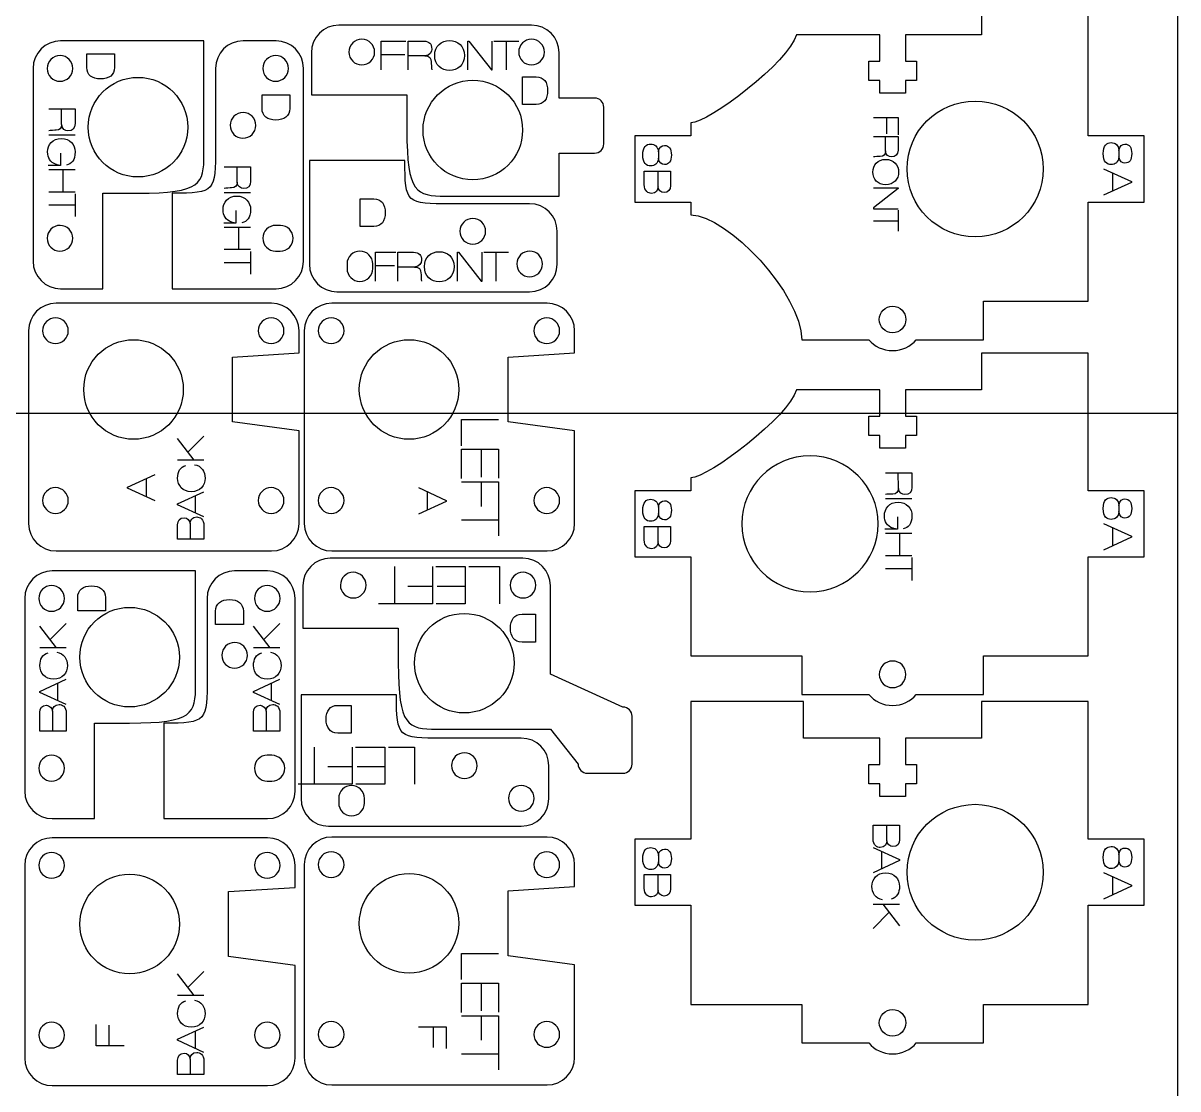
# Model space of a CAD drawing. Extents: x -610 to 0, y -305 to 0.
# Drawn here: x -125.8 to 0, y -226 to -109.9 of the extents above; entities that cross this region are included whole.
import ezdxf

# ---------------------------------------------------------------- set-up
doc = ezdxf.new("R2010")
doc.units = 0
doc.layers.add('CUTS', color=1, linetype='Continuous', true_color=0xff0000)
doc.layers.add('TEXT', color=5, linetype='Continuous', true_color=0x0000ff)
doc.layers.add('laser bed referance', color=3, linetype='Continuous', lineweight=25, true_color=0x00ff00)
doc.layers.add('Referance lines', color=2, linetype='Continuous', lineweight=25, true_color=0xffff00)

msp = doc.modelspace()

# ---------------------------------------------------------------- linework, layer by layer
at = {"layer": 'CUTS', "color": 1, "true_color": 0xff0000}
for points in [[(-21.39, -107.21), (-21.39, -111.21), (-29.69, -111.21), (-29.69, -114.07), (-28.49, -114.07), (-28.49, -116.17), (-29.69, -116.17), (-29.69, -117.56), (-32.49, -117.56), (-32.49, -116.17), (-33.69, -116.17), (-33.69, -114.07), (-32.49, -114.07), (-32.49, -111.21), (-41.56, -111.21), (-41.56, -111.21), (-41.56, -111.2)], [(-28.51, -144.41), (-21.19, -144.41), (-21.19, -140.21), (-9.79, -140.21), (-9.79, -129.41), (-3.69, -129.41), (-3.69, -122.21), (-9.79, -122.21), (-9.79, -107.21)], [(-70.43, -110.14), (-91.43, -110.14)], [(-106.13, -111.86), (-121.75, -111.86)], [(-106.13, -124.26), (-106.13, -111.86), (-106.13, -111.86)], [(-98.28, -111.86), (-101.87, -111.86)], [(-94.43, -113.14), (-94.43, -117.75), (-84.02, -117.75), (-84.02, -121.57)], [(-63.56, -118.08), (-67.43, -118.08), (-67.43, -113.14)], [(-124.75, -114.86), (-124.75, -135.86)], [(-104.87, -114.86), (-104.88, -123.45), (-104.88, -123.45)], [(-95.28, -135.86), (-95.28, -114.86)], [(-62.56, -123.08), (-62.56, -119.08)], [(-53.09, -120.8), (-53.09, -120.8), (-53.09, -122.21), (-59.19, -122.21), (-59.19, -129.41), (-53.09, -129.41), (-53.09, -130.82), (-53.09, -130.82)], [(-79.83, -128.76), (-67.43, -128.76), (-67.43, -124.07), (-67.43, -124.07)], [(-67.43, -124.07), (-67.43, -124.08), (-63.56, -124.08)], [(-84.24, -124.88), (-94.64, -124.88), (-94.64, -136.19)], [(-121.75, -138.86), (-117.14, -138.86), (-117.14, -128.45), (-113.32, -128.45)], [(-109.59, -128.46), (-109.59, -138.86), (-98.28, -138.86)], [(-70.64, -129.6), (-79.23, -129.6), (-79.23, -129.6)], [(-97.8, -131.96), (-98.31, -131.96)], [(-67.64, -136.19), (-67.64, -132.6)], [(-98.32, -134.76), (-97.81, -134.76), (-97.81, -134.76)], [(-90.54, -136.15), (-90.54, -136.66), (-90.54, -136.66)], [(-91.64, -139.19), (-70.64, -139.19)], [(-98.77, -140.43), (-122.24, -140.43)], [(-68.74, -140.43), (-92.2, -140.43)], [(-125.24, -143.43), (-125.24, -164.43)], [(-103.02, -146.3), (-95.77, -145.83), (-95.77, -143.43)], [(-95.2, -143.43), (-95.2, -164.43)], [(-72.99, -146.3), (-65.74, -145.83), (-65.74, -143.43)], [(-40.99, -144.41), (-33.68, -144.41)], [(-28.51, -183.07), (-21.19, -183.07), (-21.19, -178.87), (-9.79, -178.87), (-9.79, -168.07), (-3.69, -168.07), (-3.69, -160.87), (-9.79, -160.87), (-9.79, -145.87), (-21.39, -145.87), (-21.39, -149.87), (-29.69, -149.87), (-29.69, -152.73), (-28.49, -152.73), (-28.49, -154.83), (-29.69, -154.83), (-29.69, -156.22), (-32.49, -156.22), (-32.49, -154.83), (-33.69, -154.83), (-33.69, -152.73), (-32.49, -152.73), (-32.49, -149.87), (-41.56, -149.87), (-41.56, -149.87)], [(-95.77, -164.43), (-95.77, -154.34), (-103.02, -153.37), (-103.02, -146.3), (-103.02, -146.3)], [(-65.74, -164.43), (-65.74, -154.34), (-72.99, -153.37), (-72.99, -146.3), (-72.99, -146.3)], [(-53.09, -159.46), (-53.09, -159.46), (-53.09, -160.87), (-59.19, -160.87), (-59.19, -168.07), (-53.09, -168.07), (-53.09, -178.87), (-40.99, -178.87), (-40.99, -183.07), (-40.99, -183.07), (-40.99, -183.07)], [(-122.24, -167.43), (-98.77, -167.43)], [(-71.37, -168.22), (-92.36, -168.22)], [(-92.2, -167.43), (-68.74, -167.43)], [(-107.04, -169.6), (-122.66, -169.6)], [(-107.04, -181.99), (-107.04, -169.6), (-107.04, -169.6)], [(-99.2, -169.6), (-102.79, -169.6)], [(-95.36, -171.22), (-95.36, -175.83), (-84.95, -175.83), (-84.95, -179.65)], [(-60.47, -184.44), (-68.37, -180.84), (-68.37, -171.22)], [(-125.66, -172.6), (-125.66, -193.59)], [(-105.79, -172.6), (-105.79, -181.18), (-105.79, -181.18)], [(-96.2, -193.59), (-96.2, -172.6)], [(-85.15, -183.1), (-95.55, -183.1), (-95.55, -194.41)], [(-40.99, -183.07), (-33.68, -183.07)], [(-28.51, -221.03), (-21.19, -221.03), (-21.19, -216.83), (-9.79, -216.83), (-9.79, -206.03), (-3.69, -206.03), (-3.69, -198.83), (-9.79, -198.83), (-9.79, -183.83), (-21.39, -183.83), (-21.39, -187.83), (-29.69, -187.83), (-29.69, -190.7), (-28.49, -190.7), (-28.49, -192.8), (-29.69, -192.8), (-29.69, -194.18), (-32.49, -194.18), (-32.49, -192.8), (-33.69, -192.8), (-33.69, -190.7), (-32.49, -190.7), (-32.49, -187.83), (-40.79, -187.83), (-40.79, -183.83), (-53.09, -183.83), (-53.09, -198.83), (-59.19, -198.83), (-59.19, -206.03), (-53.09, -206.03), (-53.09, -216.83), (-40.99, -216.83), (-40.99, -221.03), (-33.68, -221.03)], [(-122.66, -196.59), (-118.06, -196.59), (-118.06, -186.18), (-114.23, -186.18)], [(-110.51, -186.19), (-110.51, -196.59), (-99.2, -196.59)], [(-59.47, -190.64), (-59.47, -185.44)], [(-80.77, -186.84), (-68.36, -186.84), (-65.36, -190.64)], [(-71.55, -187.82), (-80.14, -187.82), (-80.14, -187.82)], [(-98.72, -189.69), (-99.23, -189.69)], [(-68.55, -194.41), (-68.55, -190.82)], [(-99.23, -192.49), (-98.73, -192.49), (-98.73, -192.49)], [(-64.35, -191.64), (-60.47, -191.64), (-60.47, -191.64)], [(-91.45, -194.37), (-91.45, -194.88), (-91.45, -194.88)], [(-88.65, -194.89), (-88.65, -194.38)], [(-92.55, -197.41), (-71.55, -197.41)], [(-99.2, -198.68), (-122.66, -198.68)], [(-68.74, -198.6), (-92.2, -198.6)], [(-125.66, -201.68), (-125.66, -222.67)], [(-96.2, -204.08), (-96.2, -201.68)], [(-95.2, -201.6), (-95.2, -222.6)], [(-72.99, -204.47), (-65.74, -204), (-65.74, -201.6)], [(-103.45, -211.62), (-103.45, -204.54), (-103.45, -204.54)], [(-65.74, -222.6), (-65.74, -212.5), (-72.99, -211.54), (-72.99, -204.47), (-72.99, -204.47)], [(-96.2, -222.67), (-96.2, -212.58)], [(-122.66, -225.67), (-99.2, -225.67)], [(-92.2, -225.6), (-68.74, -225.6)]]:
    msp.add_lwpolyline(points, dxfattribs=at)
for points in [[(-91.43, -110.14), (-93.09, -110.14), (-94.43, -111.49), (-94.43, -113.14)], [(-67.43, -113.14), (-67.43, -111.49), (-68.78, -110.14), (-70.43, -110.14)], [(-121.75, -111.86), (-123.41, -111.86), (-124.75, -113.2), (-124.75, -114.86)], [(-101.87, -111.86), (-103.53, -111.86), (-104.87, -113.2), (-104.87, -114.86)], [(-95.28, -114.86), (-95.28, -113.2), (-96.63, -111.86), (-98.28, -111.86)], [(-88.93, -111.67), (-89.7, -111.67), (-90.33, -112.3), (-90.33, -113.07)], [(-87.53, -113.08), (-87.53, -112.31), (-88.15, -111.68), (-88.93, -111.67)], [(-70.43, -111.67), (-71.2, -111.67), (-71.83, -112.3), (-71.83, -113.07)], [(-69.03, -113.08), (-69.03, -112.31), (-69.66, -111.68), (-70.43, -111.67)], [(-41.56, -111.2), (-42.37, -114.1), (-51.11, -120.8), (-53.09, -120.8)], [(-90.33, -113.07), (-90.33, -113.84), (-89.71, -114.47), (-88.94, -114.47)], [(-88.94, -114.47), (-88.16, -114.48), (-87.53, -113.85), (-87.53, -113.08)], [(-71.83, -113.07), (-71.84, -113.84), (-71.21, -114.47), (-70.44, -114.47)], [(-70.44, -114.47), (-69.67, -114.48), (-69.04, -113.85), (-69.03, -113.08)], [(-121.81, -113.46), (-122.59, -113.46), (-123.22, -114.08), (-123.22, -114.86)], [(-120.42, -114.86), (-120.42, -114.09), (-121.04, -113.46), (-121.81, -113.46)], [(-98.31, -113.46), (-99.09, -113.46), (-99.72, -114.08), (-99.72, -114.85)], [(-96.92, -114.86), (-96.92, -114.09), (-97.54, -113.46), (-98.31, -113.46)], [(-123.22, -114.86), (-123.22, -115.63), (-122.6, -116.26), (-121.82, -116.26)], [(-121.82, -116.26), (-121.05, -116.26), (-120.42, -115.64), (-120.42, -114.86)], [(-99.72, -114.85), (-99.72, -115.63), (-99.1, -116.26), (-98.32, -116.26)], [(-98.32, -116.26), (-97.55, -116.26), (-96.92, -115.64), (-96.92, -114.86)], [(-118.74, -121.26), (-118.74, -118.26), (-116.32, -115.83), (-113.32, -115.83)], [(-113.32, -115.83), (-110.32, -115.83), (-107.89, -118.26), (-107.89, -121.26)], [(-82.26, -121.57), (-82.26, -118.58), (-79.83, -116.15), (-76.83, -116.15)], [(-76.83, -116.15), (-73.84, -116.15), (-71.41, -118.58), (-71.41, -121.57)], [(-62.56, -119.08), (-62.56, -118.53), (-63.01, -118.08), (-63.56, -118.08)], [(-29.52, -125.81), (-29.52, -121.72), (-26.19, -118.41), (-22.09, -118.41)], [(-22.09, -118.41), (-17.99, -118.41), (-14.67, -121.72), (-14.67, -125.81)], [(-101.87, -119.66), (-102.64, -119.66), (-103.27, -120.28), (-103.27, -121.05)], [(-100.48, -121.06), (-100.47, -120.29), (-101.1, -119.66), (-101.87, -119.66)], [(-113.32, -126.68), (-116.32, -126.68), (-118.74, -124.26), (-118.74, -121.26)], [(-107.89, -121.26), (-107.89, -124.26), (-110.32, -126.68), (-113.32, -126.68)], [(-103.27, -121.05), (-103.28, -121.83), (-102.65, -122.46), (-101.88, -122.46)], [(-101.88, -122.46), (-101.11, -122.46), (-100.48, -121.84), (-100.48, -121.06)], [(-84.02, -121.57), (-84.02, -128.48), (-82.97, -128.76), (-79.83, -128.76)], [(-76.83, -127), (-79.83, -127), (-82.26, -124.57), (-82.26, -121.57)], [(-71.41, -121.57), (-71.41, -124.57), (-73.84, -127), (-76.83, -127)], [(-63.56, -124.08), (-63.01, -124.08), (-62.56, -123.64), (-62.56, -123.08)], [(-113.32, -128.45), (-106.41, -128.45), (-106.13, -127.4), (-106.13, -124.26)], [(-104.88, -123.45), (-104.88, -128.25), (-104.88, -128.46), (-109.59, -128.46)], [(-79.23, -129.6), (-84.03, -129.6), (-84.24, -129.6), (-84.24, -124.88)], [(-22.09, -133.21), (-26.19, -133.21), (-29.52, -129.89), (-29.52, -125.81)], [(-14.67, -125.81), (-14.67, -129.89), (-17.99, -133.21), (-22.09, -133.21)], [(-67.64, -132.6), (-67.64, -130.95), (-68.98, -129.6), (-70.64, -129.6)], [(-53.09, -130.82), (-49.08, -130.82), (-40.99, -139.46), (-40.99, -144.41)], [(-121.81, -131.96), (-122.59, -131.95), (-123.22, -132.58), (-123.22, -133.35)], [(-120.42, -133.36), (-120.42, -132.59), (-121.04, -131.96), (-121.81, -131.96)], [(-98.31, -131.96), (-99.09, -131.95), (-99.72, -132.58), (-99.72, -133.35)], [(-96.41, -133.36), (-96.41, -132.59), (-97.03, -131.96), (-97.8, -131.96)], [(-76.84, -131.2), (-77.61, -131.2), (-78.24, -131.82), (-78.24, -132.59)], [(-75.44, -132.6), (-75.44, -131.83), (-76.06, -131.2), (-76.84, -131.2)], [(-123.22, -133.35), (-123.22, -134.12), (-122.6, -134.75), (-121.82, -134.76)], [(-121.82, -134.76), (-121.05, -134.76), (-120.42, -134.13), (-120.42, -133.36)], [(-99.72, -133.35), (-99.72, -134.13), (-99.1, -134.75), (-98.32, -134.76)], [(-97.81, -134.76), (-97.04, -134.76), (-96.41, -134.14), (-96.41, -133.36)], [(-78.24, -132.59), (-78.24, -133.37), (-77.62, -134), (-76.84, -134)], [(-76.84, -134), (-76.07, -134), (-75.44, -133.38), (-75.44, -132.6)], [(-124.75, -135.86), (-124.75, -137.51), (-123.41, -138.86), (-121.75, -138.86)], [(-98.28, -138.86), (-96.63, -138.86), (-95.28, -137.51), (-95.28, -135.86)], [(-89.13, -134.76), (-89.91, -134.75), (-90.54, -135.38), (-90.54, -136.15)], [(-87.74, -136.16), (-87.74, -135.39), (-88.36, -134.76), (-89.13, -134.76)], [(-70.63, -134.76), (-71.41, -134.75), (-72.04, -135.38), (-72.04, -136.15)], [(-69.24, -136.16), (-69.24, -135.39), (-69.86, -134.76), (-70.63, -134.76)], [(-94.64, -136.19), (-94.64, -137.85), (-93.29, -139.19), (-91.64, -139.19)], [(-90.54, -136.66), (-90.54, -137.43), (-89.92, -138.06), (-89.14, -138.07)], [(-89.14, -138.07), (-88.37, -138.07), (-87.74, -137.44), (-87.74, -136.67)], [(-72.04, -136.15), (-72.04, -136.92), (-71.42, -137.55), (-70.64, -137.56)], [(-70.64, -137.56), (-69.87, -137.56), (-69.24, -136.93), (-69.24, -136.16)], [(-70.64, -139.19), (-68.98, -139.19), (-67.64, -137.85), (-67.64, -136.19)], [(-122.24, -140.43), (-123.9, -140.43), (-125.24, -141.78), (-125.24, -143.43)], [(-95.77, -143.43), (-95.77, -141.78), (-97.12, -140.43), (-98.77, -140.43)], [(-92.2, -140.43), (-93.86, -140.43), (-95.2, -141.78), (-95.2, -143.43)], [(-65.74, -143.43), (-65.74, -141.78), (-67.08, -140.43), (-68.74, -140.43)], [(-32.54, -142.21), (-32.54, -141.4), (-31.89, -140.76), (-31.09, -140.76)], [(-31.09, -140.76), (-30.29, -140.76), (-29.64, -141.4), (-29.64, -142.21)], [(-122.3, -142.03), (-123.08, -142.03), (-123.71, -142.65), (-123.71, -143.43)], [(-120.91, -143.44), (-120.91, -142.66), (-121.53, -142.03), (-122.3, -142.03)], [(-98.8, -142.03), (-99.58, -142.03), (-100.21, -142.65), (-100.21, -143.43)], [(-97.41, -143.44), (-97.41, -142.66), (-98.03, -142.04), (-98.8, -142.03)], [(-92.27, -142.03), (-93.04, -142.03), (-93.67, -142.65), (-93.67, -143.43)], [(-90.87, -143.44), (-90.87, -142.66), (-91.49, -142.03), (-92.27, -142.03)], [(-68.77, -142.03), (-69.54, -142.03), (-70.17, -142.65), (-70.17, -143.43)], [(-67.37, -143.44), (-67.37, -142.66), (-68, -142.04), (-68.77, -142.03)], [(-123.71, -143.43), (-123.71, -144.2), (-123.09, -144.83), (-122.31, -144.83)], [(-122.31, -144.83), (-121.54, -144.84), (-120.91, -144.21), (-120.91, -143.44)], [(-100.21, -143.43), (-100.21, -144.2), (-99.59, -144.83), (-98.81, -144.83)], [(-98.81, -144.83), (-98.04, -144.84), (-97.41, -144.21), (-97.41, -143.44)], [(-93.67, -143.43), (-93.68, -144.2), (-93.05, -144.83), (-92.28, -144.83)], [(-92.28, -144.83), (-91.5, -144.84), (-90.88, -144.21), (-90.87, -143.44)], [(-70.17, -143.43), (-70.18, -144.2), (-69.55, -144.83), (-68.78, -144.83)], [(-68.78, -144.83), (-68.01, -144.84), (-67.38, -144.21), (-67.37, -143.44)], [(-31.09, -143.66), (-31.89, -143.66), (-32.54, -143.01), (-32.54, -142.21)], [(-29.64, -142.21), (-29.64, -143.01), (-30.29, -143.66), (-31.09, -143.66)], [(-119.23, -149.83), (-119.23, -146.83), (-116.81, -144.41), (-113.81, -144.41)], [(-113.81, -144.41), (-110.81, -144.41), (-108.38, -146.83), (-108.38, -149.83)], [(-89.2, -149.83), (-89.2, -146.83), (-86.77, -144.41), (-83.77, -144.41)], [(-83.77, -144.41), (-80.78, -144.41), (-78.35, -146.83), (-78.35, -149.83)], [(-33.68, -144.41), (-33.06, -145.14), (-32.13, -145.6), (-31.09, -145.6)], [(-31.09, -145.6), (-30.06, -145.6), (-29.13, -145.14), (-28.51, -144.41)], [(-113.81, -155.26), (-116.81, -155.26), (-119.23, -152.83), (-119.23, -149.83)], [(-108.38, -149.83), (-108.38, -152.83), (-110.81, -155.26), (-113.81, -155.26)], [(-83.77, -155.26), (-86.77, -155.26), (-89.2, -152.83), (-89.2, -149.83)], [(-78.35, -149.83), (-78.35, -152.83), (-80.78, -155.26), (-83.77, -155.26)], [(-41.56, -149.87), (-42.37, -152.76), (-51.11, -159.46), (-53.09, -159.46)], [(-40.09, -157.07), (-44.19, -157.07), (-47.52, -160.38), (-47.52, -164.47)], [(-32.67, -164.47), (-32.67, -160.38), (-35.99, -157.07), (-40.09, -157.07)], [(-122.3, -160.53), (-123.08, -160.53), (-123.71, -161.15), (-123.71, -161.92)], [(-120.91, -161.93), (-120.91, -161.16), (-121.53, -160.53), (-122.3, -160.53)], [(-98.8, -160.53), (-99.58, -160.52), (-100.21, -161.15), (-100.21, -161.92)], [(-97.41, -161.93), (-97.41, -161.16), (-98.03, -160.53), (-98.8, -160.53)], [(-92.27, -160.53), (-93.04, -160.53), (-93.67, -161.15), (-93.67, -161.92)], [(-90.87, -161.93), (-90.87, -161.16), (-91.49, -160.53), (-92.27, -160.53)], [(-68.77, -160.53), (-69.54, -160.52), (-70.17, -161.15), (-70.17, -161.92)], [(-67.37, -161.93), (-67.37, -161.16), (-68, -160.53), (-68.77, -160.53)], [(-123.71, -161.92), (-123.71, -162.7), (-123.09, -163.33), (-122.31, -163.33)], [(-122.31, -163.33), (-121.54, -163.33), (-120.91, -162.71), (-120.91, -161.93)], [(-100.21, -161.92), (-100.21, -162.7), (-99.59, -163.33), (-98.81, -163.33)], [(-98.81, -163.33), (-98.04, -163.33), (-97.41, -162.71), (-97.41, -161.93)], [(-93.67, -161.92), (-93.68, -162.7), (-93.05, -163.33), (-92.28, -163.33)], [(-92.28, -163.33), (-91.5, -163.33), (-90.88, -162.71), (-90.87, -161.93)], [(-70.17, -161.92), (-70.18, -162.7), (-69.55, -163.33), (-68.78, -163.33)], [(-68.78, -163.33), (-68.01, -163.33), (-67.38, -162.71), (-67.37, -161.93)], [(-125.24, -164.43), (-125.24, -166.09), (-123.9, -167.43), (-122.24, -167.43)], [(-98.77, -167.43), (-97.12, -167.43), (-95.77, -166.09), (-95.77, -164.43)], [(-95.2, -164.43), (-95.2, -166.09), (-93.86, -167.43), (-92.2, -167.43)], [(-68.74, -167.43), (-67.08, -167.43), (-65.74, -166.09), (-65.74, -164.43)], [(-47.52, -164.47), (-47.52, -168.55), (-44.19, -171.87), (-40.09, -171.87)], [(-40.09, -171.87), (-35.99, -171.87), (-32.67, -168.55), (-32.67, -164.47)], [(-92.36, -168.22), (-94.02, -168.22), (-95.36, -169.57), (-95.36, -171.22)], [(-68.37, -171.22), (-68.37, -169.57), (-69.71, -168.22), (-71.37, -168.22)], [(-122.66, -169.6), (-124.32, -169.6), (-125.66, -170.94), (-125.66, -172.6)], [(-102.79, -169.6), (-104.44, -169.6), (-105.79, -170.94), (-105.79, -172.6)], [(-96.2, -172.6), (-96.2, -170.94), (-97.54, -169.6), (-99.2, -169.6)], [(-89.86, -169.75), (-90.63, -169.75), (-91.26, -170.38), (-91.26, -171.15)], [(-88.46, -171.16), (-88.46, -170.39), (-89.09, -169.76), (-89.86, -169.75)], [(-71.36, -169.75), (-72.13, -169.75), (-72.76, -170.38), (-72.77, -171.15)], [(-69.97, -171.16), (-69.96, -170.39), (-70.59, -169.76), (-71.36, -169.75)], [(-122.73, -171.2), (-123.5, -171.19), (-124.13, -171.82), (-124.13, -172.59)], [(-121.33, -172.6), (-121.33, -171.83), (-121.95, -171.2), (-122.73, -171.2)], [(-99.23, -171.2), (-100, -171.19), (-100.63, -171.82), (-100.63, -172.59)], [(-97.83, -172.6), (-97.83, -171.83), (-98.45, -171.2), (-99.23, -171.2)], [(-91.26, -171.15), (-91.27, -171.92), (-90.64, -172.55), (-89.87, -172.55)], [(-89.87, -172.55), (-89.09, -172.56), (-88.47, -171.93), (-88.46, -171.16)], [(-72.77, -171.15), (-72.77, -171.92), (-72.14, -172.55), (-71.37, -172.55)], [(-71.37, -172.55), (-70.6, -172.56), (-69.97, -171.93), (-69.97, -171.16)], [(-124.13, -172.59), (-124.14, -173.36), (-123.51, -173.99), (-122.74, -174)], [(-122.74, -174), (-121.96, -174), (-121.33, -173.37), (-121.33, -172.6)], [(-119.66, -178.99), (-119.66, -176), (-117.23, -173.57), (-114.23, -173.57)], [(-114.23, -173.57), (-111.24, -173.57), (-108.81, -176), (-108.81, -178.99)], [(-100.63, -172.59), (-100.63, -173.36), (-100.01, -173.99), (-99.24, -174)], [(-99.24, -174), (-98.46, -174), (-97.84, -173.37), (-97.83, -172.6)], [(-83.19, -179.65), (-83.19, -176.66), (-80.76, -174.23), (-77.77, -174.23)], [(-77.77, -174.23), (-74.77, -174.23), (-72.34, -176.66), (-72.34, -179.65)], [(-102.78, -177.39), (-103.56, -177.39), (-104.18, -178.02), (-104.19, -178.79)], [(-101.39, -178.8), (-101.38, -178.03), (-102.01, -177.4), (-102.78, -177.39)], [(-114.23, -184.42), (-117.23, -184.42), (-119.66, -181.99), (-119.66, -178.99)], [(-108.81, -178.99), (-108.81, -181.99), (-111.24, -184.42), (-114.23, -184.42)], [(-104.19, -178.79), (-104.19, -179.56), (-103.57, -180.19), (-102.79, -180.19)], [(-102.79, -180.19), (-102.02, -180.2), (-101.39, -179.57), (-101.39, -178.8)], [(-84.95, -179.65), (-84.95, -186.56), (-83.9, -186.84), (-80.77, -186.84)], [(-77.77, -185.08), (-80.76, -185.08), (-83.19, -182.65), (-83.19, -179.65)], [(-72.34, -179.65), (-72.34, -182.65), (-74.77, -185.08), (-77.77, -185.08)], [(-31.09, -179.42), (-31.89, -179.42), (-32.54, -180.07), (-32.54, -180.87)], [(-29.64, -180.87), (-29.64, -180.07), (-30.29, -179.42), (-31.09, -179.42)], [(-105.79, -181.18), (-105.79, -185.98), (-105.79, -186.19), (-110.51, -186.19)], [(-32.54, -180.87), (-32.54, -181.67), (-31.89, -182.32), (-31.09, -182.32)], [(-31.09, -182.32), (-30.29, -182.32), (-29.64, -181.67), (-29.64, -180.87)], [(-114.23, -186.18), (-107.32, -186.18), (-107.04, -185.13), (-107.04, -181.99)], [(-80.14, -187.82), (-84.94, -187.82), (-85.15, -187.82), (-85.15, -183.1)], [(-33.68, -183.07), (-33.06, -183.8), (-32.13, -184.26), (-31.09, -184.26)], [(-31.09, -184.26), (-30.06, -184.26), (-29.13, -183.8), (-28.51, -183.07)], [(-59.47, -185.44), (-59.47, -184.89), (-59.91, -184.44), (-60.47, -184.44)], [(-68.55, -190.82), (-68.55, -189.16), (-69.89, -187.82), (-71.55, -187.82)], [(-122.73, -189.69), (-123.5, -189.69), (-124.13, -190.31), (-124.13, -191.09)], [(-121.33, -191.1), (-121.33, -190.32), (-121.95, -189.69), (-122.73, -189.69)], [(-99.23, -189.69), (-100, -189.69), (-100.63, -190.31), (-100.63, -191.09)], [(-97.32, -191.1), (-97.32, -190.32), (-97.94, -189.7), (-98.72, -189.69)], [(-77.75, -189.42), (-78.52, -189.41), (-79.15, -190.04), (-79.15, -190.81)], [(-76.35, -190.82), (-76.35, -190.05), (-76.97, -189.42), (-77.75, -189.42)], [(-124.13, -191.09), (-124.14, -191.86), (-123.51, -192.49), (-122.74, -192.49)], [(-122.74, -192.49), (-121.96, -192.5), (-121.33, -191.87), (-121.33, -191.1)], [(-100.63, -191.09), (-100.63, -191.86), (-100.01, -192.49), (-99.23, -192.49)], [(-98.73, -192.49), (-97.95, -192.5), (-97.32, -191.87), (-97.32, -191.1)], [(-79.15, -190.81), (-79.15, -191.59), (-78.53, -192.21), (-77.76, -192.22)], [(-77.76, -192.22), (-76.98, -192.22), (-76.35, -191.6), (-76.35, -190.82)], [(-65.36, -190.64), (-65.36, -191.2), (-64.9, -191.64), (-64.35, -191.64)], [(-60.47, -191.64), (-59.91, -191.64), (-59.47, -191.2), (-59.47, -190.64)], [(-125.66, -193.59), (-125.66, -195.25), (-124.32, -196.59), (-122.66, -196.59)], [(-99.2, -196.59), (-97.54, -196.59), (-96.2, -195.25), (-96.2, -193.59)], [(-90.04, -192.97), (-90.82, -192.97), (-91.45, -193.6), (-91.45, -194.37)], [(-88.65, -194.38), (-88.65, -193.61), (-89.27, -192.98), (-90.04, -192.97)], [(-71.55, -192.97), (-72.32, -192.97), (-72.95, -193.6), (-72.95, -194.37)], [(-70.15, -194.38), (-70.15, -193.6), (-70.77, -192.98), (-71.55, -192.97)], [(-95.55, -194.41), (-95.55, -196.06), (-94.21, -197.41), (-92.55, -197.41)], [(-91.45, -194.88), (-91.45, -195.65), (-90.83, -196.28), (-90.05, -196.28)], [(-90.05, -196.28), (-89.28, -196.29), (-88.65, -195.66), (-88.65, -194.89)], [(-72.95, -194.37), (-72.95, -195.14), (-72.33, -195.77), (-71.56, -195.77)], [(-71.56, -195.77), (-70.78, -195.77), (-70.15, -195.15), (-70.15, -194.38)], [(-71.55, -197.41), (-69.89, -197.41), (-68.55, -196.06), (-68.55, -194.41)], [(-29.52, -202.43), (-29.52, -198.34), (-26.19, -195.03), (-22.09, -195.03)], [(-22.09, -195.03), (-17.99, -195.03), (-14.67, -198.34), (-14.67, -202.43)], [(-122.66, -198.68), (-124.32, -198.68), (-125.66, -200.02), (-125.66, -201.68)], [(-96.2, -201.68), (-96.2, -200.02), (-97.54, -198.68), (-99.2, -198.68)], [(-92.2, -198.6), (-93.86, -198.6), (-95.2, -199.95), (-95.2, -201.6)], [(-65.74, -201.6), (-65.74, -199.95), (-67.08, -198.6), (-68.74, -198.6)], [(-122.73, -200.28), (-123.5, -200.27), (-124.13, -200.9), (-124.13, -201.67)], [(-121.33, -201.68), (-121.33, -200.91), (-121.95, -200.28), (-122.73, -200.28)], [(-99.23, -200.28), (-100, -200.27), (-100.63, -200.9), (-100.63, -201.67)], [(-97.83, -201.68), (-97.83, -200.91), (-98.45, -200.28), (-99.23, -200.28)], [(-92.27, -200.2), (-93.04, -200.2), (-93.67, -200.82), (-93.67, -201.6)], [(-90.87, -201.61), (-90.87, -200.83), (-91.49, -200.21), (-92.27, -200.2)], [(-68.77, -200.2), (-69.54, -200.2), (-70.17, -200.82), (-70.17, -201.6)], [(-67.37, -201.61), (-67.37, -200.83), (-68, -200.21), (-68.77, -200.2)], [(-124.13, -201.67), (-124.14, -202.45), (-123.51, -203.07), (-122.74, -203.08)], [(-122.74, -203.08), (-121.96, -203.08), (-121.33, -202.45), (-121.33, -201.68)], [(-100.63, -201.67), (-100.63, -202.45), (-100.01, -203.07), (-99.24, -203.08)], [(-99.24, -203.08), (-98.46, -203.08), (-97.84, -202.45), (-97.83, -201.68)], [(-93.67, -201.6), (-93.68, -202.37), (-93.05, -203), (-92.28, -203)], [(-92.28, -203), (-91.5, -203.01), (-90.88, -202.38), (-90.87, -201.61)], [(-89.2, -208), (-89.2, -205), (-86.77, -202.58), (-83.77, -202.58)], [(-83.77, -202.58), (-80.78, -202.58), (-78.35, -205), (-78.35, -208)], [(-70.17, -201.6), (-70.18, -202.37), (-69.55, -203), (-68.78, -203)], [(-68.78, -203), (-68.01, -203.01), (-67.38, -202.38), (-67.37, -201.61)], [(-22.09, -209.83), (-26.19, -209.83), (-29.52, -206.52), (-29.52, -202.43)], [(-14.67, -202.43), (-14.67, -206.52), (-17.99, -209.83), (-22.09, -209.83)], [(-119.66, -208.08), (-119.66, -205.08), (-117.23, -202.65), (-114.23, -202.65)], [(-114.23, -202.65), (-111.24, -202.65), (-108.81, -205.08), (-108.81, -208.08)], [(-103.45, -204.54), (-103.45, -204.54), (-96.2, -204.08), (-96.2, -204.08)], [(-114.23, -213.5), (-117.23, -213.5), (-119.66, -211.07), (-119.66, -208.08)], [(-108.81, -208.08), (-108.81, -211.07), (-111.24, -213.5), (-114.23, -213.5)], [(-83.77, -213.43), (-86.77, -213.43), (-89.2, -211), (-89.2, -208)], [(-78.35, -208), (-78.35, -211), (-80.78, -213.43), (-83.77, -213.43)], [(-96.2, -212.58), (-96.2, -212.58), (-103.45, -211.62), (-103.45, -211.62)], [(-32.54, -218.83), (-32.54, -218.03), (-31.89, -217.38), (-31.09, -217.38)], [(-31.09, -217.38), (-30.29, -217.38), (-29.64, -218.03), (-29.64, -218.83)], [(-122.73, -218.77), (-123.5, -218.77), (-124.13, -219.4), (-124.13, -220.17)], [(-121.33, -220.18), (-121.33, -219.41), (-121.95, -218.78), (-122.73, -218.77)], [(-99.23, -218.77), (-100, -218.77), (-100.63, -219.4), (-100.63, -220.17)], [(-97.83, -220.18), (-97.83, -219.4), (-98.45, -218.78), (-99.23, -218.77)], [(-92.27, -218.7), (-93.04, -218.7), (-93.67, -219.32), (-93.67, -220.09)], [(-90.87, -220.1), (-90.87, -219.33), (-91.49, -218.7), (-92.27, -218.7)], [(-68.77, -218.7), (-69.54, -218.7), (-70.17, -219.32), (-70.17, -220.09)], [(-67.37, -220.1), (-67.37, -219.33), (-68, -218.7), (-68.77, -218.7)], [(-31.09, -220.28), (-31.89, -220.28), (-32.54, -219.63), (-32.54, -218.83)], [(-29.64, -218.83), (-29.64, -219.63), (-30.29, -220.28), (-31.09, -220.28)], [(-124.13, -220.17), (-124.14, -220.94), (-123.51, -221.57), (-122.74, -221.57)], [(-122.74, -221.57), (-121.96, -221.58), (-121.33, -220.95), (-121.33, -220.18)], [(-100.63, -220.17), (-100.63, -220.94), (-100.01, -221.57), (-99.24, -221.57)], [(-99.24, -221.57), (-98.46, -221.58), (-97.83, -220.95), (-97.83, -220.18)], [(-93.67, -220.09), (-93.68, -220.87), (-93.05, -221.5), (-92.28, -221.5)], [(-92.28, -221.5), (-91.5, -221.5), (-90.88, -220.88), (-90.87, -220.1)], [(-70.17, -220.09), (-70.18, -220.87), (-69.55, -221.5), (-68.78, -221.5)], [(-68.78, -221.5), (-68.01, -221.5), (-67.38, -220.88), (-67.37, -220.1)], [(-33.68, -221.03), (-33.06, -221.76), (-32.13, -222.23), (-31.09, -222.23)], [(-31.09, -222.23), (-30.06, -222.23), (-29.13, -221.76), (-28.51, -221.03)], [(-125.66, -222.67), (-125.66, -224.33), (-124.32, -225.67), (-122.66, -225.67)], [(-99.2, -225.67), (-97.54, -225.67), (-96.2, -224.33), (-96.2, -222.67)], [(-95.2, -222.6), (-95.2, -224.26), (-93.86, -225.6), (-92.2, -225.6)], [(-68.74, -225.6), (-67.08, -225.6), (-65.74, -224.26), (-65.74, -222.6)]]:
    msp.add_open_spline(points, degree=3, dxfattribs=at)
at = {"layer": 'laser bed referance'}
msp.add_line((0, -304.8), (0, 0), dxfattribs=at)
at = {"layer": 'Referance lines'}
msp.add_line((-609.6, -152.4), (0, -152.4), dxfattribs=at)
at = {"layer": 'TEXT', "color": 5, "true_color": 0x0000ff}
for points in [[(-86.82, -115.01), (-86.82, -111.89), (-84.12, -111.89)], [(-83.89, -115.01), (-83.89, -111.89), (-82.17, -111.89)], [(-77.39, -115.01), (-77.39, -111.89), (-77.27, -111.89), (-74.81, -115.01), (-74.71, -115.01), (-74.71, -111.89)], [(-74.53, -111.89), (-71.83, -111.89)], [(-73.17, -115.01), (-73.17, -111.89)], [(-118.9, -114.74), (-118.9, -113.27), (-115.88, -113.27), (-115.88, -113.27)], [(-115.88, -113.27), (-115.88, -114.74)], [(-86.82, -113.34), (-84.25, -113.34)], [(-82.06, -113.49), (-83.89, -113.5)], [(-82.05, -113.49), (-82.06, -113.49)], [(-71.41, -115.77), (-69.94, -115.77)], [(-69.94, -118.79), (-71.41, -118.79), (-71.41, -115.77), (-71.41, -115.77)], [(-99.8, -119.22), (-99.8, -117.74), (-96.78, -117.74), (-96.78, -117.74)], [(-96.78, -117.74), (-96.78, -119.22)], [(-123.04, -119.27), (-120.17, -119.27), (-120.17, -120.85)], [(-121.63, -120.96), (-121.64, -120.96), (-121.65, -119.27)], [(-33.18, -120.2), (-30.5, -120.2), (-30.5, -122.08)], [(-31.75, -120.2), (-31.75, -121.97)], [(-120.17, -122.13), (-123.04, -122.13)], [(-33.18, -122.28), (-30.5, -122.28), (-30.5, -123.75)], [(-31.87, -123.85), (-31.88, -123.85), (-31.88, -122.28)], [(-121.75, -124.07), (-121.75, -125.42), (-123.1, -125.42)], [(-56.61, -123.95), (-56.61, -124.63)], [(-56.61, -123.95), (-56.6, -123.95)], [(-6.43, -123.8), (-6.43, -124.48)], [(-6.43, -123.8), (-6.42, -123.8)], [(-6.42, -124.48), (-6.43, -124.48)], [(-103.92, -125.56), (-101.05, -125.56), (-101.05, -127.14)], [(-102.52, -127.24), (-102.52, -127.24), (-102.53, -125.56)], [(-56.6, -124.63), (-56.61, -124.63)], [(-8.09, -125.78), (-5.07, -127.17), (-5.07, -127.28), (-8.09, -128.67)], [(-123.04, -125.86), (-120.17, -125.86)], [(-121.5, -125.86), (-121.5, -128.32)], [(-58.15, -127.5), (-58.15, -126.04), (-55.28, -126.04), (-55.28, -126.04)], [(-56.64, -127.74), (-56.64, -126.04)], [(-55.28, -126.04), (-55.28, -127.61)], [(-7.1, -128.21), (-7.1, -126.23)], [(-120.17, -128.32), (-123.04, -128.32)], [(-56.64, -127.74), (-56.65, -127.74)], [(-33.18, -127.85), (-30.5, -127.85), (-30.5, -127.94), (-33.18, -130.05), (-33.18, -130.14), (-30.5, -130.14)], [(-120.17, -128.52), (-120.17, -130.99)], [(-101.05, -128.41), (-103.92, -128.41)], [(-89.1, -129.06), (-87.63, -129.06)], [(-87.63, -132.08), (-89.1, -132.08), (-89.1, -129.06), (-89.1, -129.06)], [(-123.04, -129.71), (-120.19, -129.71)], [(-102.64, -130.35), (-102.64, -131.7), (-103.98, -131.7)], [(-30.5, -130.29), (-30.5, -132.6)], [(-33.18, -131.46), (-30.5, -131.46)], [(-103.92, -132.14), (-101.05, -132.14)], [(-102.38, -132.14), (-102.38, -134.6)], [(-101.05, -134.6), (-103.92, -134.6)], [(-101.05, -134.8), (-101.05, -137.28)], [(-87.43, -138.02), (-87.43, -134.89), (-85.24, -134.89)], [(-85.01, -138.02), (-85.01, -134.89), (-83.28, -134.89)], [(-78.5, -138.02), (-78.5, -134.89), (-78.39, -134.89), (-75.92, -138.02), (-75.82, -138.02), (-75.82, -134.89)], [(-75.64, -134.89), (-72.94, -134.89)], [(-74.29, -138.02), (-74.29, -134.89)], [(-103.92, -136), (-101.07, -136)], [(-87.74, -136.67), (-87.74, -136.16)], [(-87.43, -136.34), (-85.36, -136.34)], [(-83.17, -136.49), (-83.17, -136.5), (-85.01, -136.5)], [(-78.08, -155.96), (-78.08, -153.11), (-74.02, -153.11)], [(-107.2, -157.54), (-109, -155.18)], [(-107.87, -156.67), (-106.13, -154.91)], [(-78.08, -159.54), (-78.08, -156.35), (-74.02, -156.35), (-74.02, -159.5)], [(-75.91, -156.35), (-75.91, -159.37)], [(-106.13, -157.54), (-109, -157.54)], [(-111.45, -161.97), (-114.47, -160.58), (-114.47, -160.47), (-111.45, -159.09)], [(-112.44, -159.55), (-112.44, -161.52)], [(-31.86, -158.91), (-28.98, -158.91), (-28.98, -160.49)], [(-30.45, -160.59), (-30.46, -160.59), (-30.47, -158.91)], [(-106.13, -163.72), (-109, -162.4), (-109, -162.3), (-106.13, -160.98)], [(-82.77, -160.53), (-79.75, -161.92), (-79.75, -162.03), (-82.77, -163.42)], [(-81.77, -162.96), (-81.77, -160.98)], [(-78.08, -159.89), (-74.02, -159.89), (-74.02, -162.74)], [(-75.91, -159.89), (-75.91, -162.57)], [(-107.08, -161.42), (-107.08, -163.29)], [(-74.02, -162.29), (-74.02, -165.79)], [(-28.98, -161.76), (-31.86, -161.76)], [(-56.61, -162.65), (-56.61, -163.34)], [(-56.61, -162.65), (-56.6, -162.65)], [(-56.6, -163.34), (-56.61, -163.34)], [(-6.43, -162.46), (-6.43, -163.14)], [(-6.43, -162.46), (-6.42, -162.46)], [(-6.42, -163.14), (-6.43, -163.14)], [(-109, -166.14), (-109, -164.58)], [(-106.13, -164.69), (-106.13, -166.14), (-109, -166.14), (-109, -166.14)], [(-107.64, -164.45), (-107.64, -166.14)], [(-107.64, -164.45), (-107.63, -164.45)], [(-78.08, -164.05), (-74.02, -164.05)], [(-58.15, -166.21), (-58.15, -164.75), (-55.28, -164.75), (-55.28, -164.75)], [(-56.64, -166.45), (-56.64, -164.75)], [(-55.28, -164.75), (-55.28, -166.31)], [(-30.57, -163.7), (-30.57, -165.05), (-31.92, -165.05)], [(-8.09, -164.44), (-5.07, -165.83), (-5.07, -165.94), (-8.09, -167.33)], [(-31.86, -165.49), (-28.98, -165.49)], [(-30.32, -165.49), (-30.32, -167.95)], [(-7.1, -166.87), (-7.1, -164.89)], [(-56.64, -166.45), (-56.65, -166.45)], [(-28.98, -167.95), (-31.86, -167.95)], [(-28.98, -168.15), (-28.98, -170.63)], [(-85.38, -169.13), (-85.38, -173.18)], [(-81.22, -169.13), (-81.22, -173.18), (-84.07, -173.18)], [(-80.87, -169.13), (-77.67, -169.13), (-77.67, -173.18), (-80.83, -173.18)], [(-77.28, -169.13), (-73.94, -169.13), (-73.94, -173.18)], [(-31.86, -169.35), (-29.01, -169.35)], [(-81.22, -171.3), (-83.9, -171.3)], [(-77.67, -171.3), (-80.7, -171.3)], [(-119.89, -173.96), (-119.89, -172.49)], [(-116.87, -172.49), (-116.87, -173.96), (-119.89, -173.96), (-119.89, -173.96)], [(-83.62, -173.18), (-87.12, -173.18)], [(-104.86, -175.45), (-104.86, -173.98)], [(-101.84, -173.98), (-101.84, -175.45), (-104.86, -175.45), (-104.86, -175.45)], [(-71.47, -174.33), (-70, -174.33), (-70, -177.35), (-70, -177.35)], [(-122.21, -177.97), (-124.01, -175.61)], [(-122.88, -177.09), (-121.14, -175.34)], [(-98.93, -177.97), (-100.73, -175.61)], [(-99.6, -177.09), (-97.86, -175.34)], [(-70, -177.35), (-71.47, -177.35)], [(-121.14, -177.97), (-124.01, -177.97)], [(-97.86, -177.97), (-100.73, -177.97)], [(-121.14, -184.15), (-124.01, -182.83), (-124.01, -182.73), (-121.14, -181.41)], [(-122.09, -181.84), (-122.09, -183.72)], [(-97.86, -184.15), (-100.73, -182.83), (-100.73, -182.73), (-97.86, -181.41)], [(-98.81, -181.84), (-98.81, -183.72)], [(-122.65, -184.87), (-122.65, -187.07)], [(-122.65, -184.87), (-122.64, -184.87)], [(-99.36, -184.87), (-99.37, -187.07)], [(-99.37, -184.87), (-99.36, -184.87)], [(-91.56, -184.25), (-90.08, -184.25), (-90.08, -187.27), (-90.08, -187.27)], [(-124.01, -187.07), (-124.01, -185.01)], [(-121.14, -185.12), (-121.14, -187.07), (-124.01, -187.07), (-124.01, -187.07)], [(-100.73, -187.07), (-100.73, -185.01)], [(-97.86, -185.12), (-97.86, -187.07), (-100.73, -187.07), (-100.73, -187.07)], [(-90.08, -187.27), (-91.56, -187.27)], [(-94.13, -188.79), (-94.13, -192.85)], [(-89.97, -188.79), (-89.97, -192.85), (-92.82, -192.85)], [(-89.61, -188.79), (-86.42, -188.79), (-86.42, -192.85), (-89.58, -192.85)], [(-86.03, -188.79), (-83.19, -188.79), (-83.19, -192.85)], [(-89.97, -190.96), (-92.65, -190.96)], [(-86.42, -190.96), (-89.45, -190.96)], [(-92.37, -192.85), (-95.87, -192.85)], [(-33.21, -198.77), (-33.21, -197.31), (-30.34, -197.31), (-30.34, -197.31)], [(-31.71, -199.01), (-31.71, -197.31)], [(-30.34, -197.31), (-30.34, -198.87)], [(-33.21, -199.73), (-30.34, -201.05), (-30.34, -201.16), (-33.21, -202.48)], [(-31.71, -199.01), (-31.71, -199.01)], [(-56.61, -200.59), (-56.61, -201.28)], [(-56.61, -200.59), (-56.6, -200.59)], [(-56.6, -201.28), (-56.61, -201.28)], [(-32.26, -202.04), (-32.26, -200.16)], [(-6.43, -200.48), (-6.43, -201.17)], [(-6.43, -200.48), (-6.42, -200.48)], [(-6.42, -201.17), (-6.43, -201.17)], [(-8.09, -202.47), (-5.07, -203.85), (-5.07, -203.96), (-8.09, -205.35)], [(-58.15, -204.15), (-58.15, -202.69), (-55.28, -202.69), (-55.28, -202.69)], [(-56.64, -204.39), (-56.64, -202.69)], [(-55.28, -202.69), (-55.28, -204.25)], [(-7.1, -204.89), (-7.1, -202.92)], [(-56.64, -204.39), (-56.65, -204.39)], [(-33.21, -205.92), (-30.34, -205.92)], [(-32.14, -205.92), (-30.34, -208.28)], [(-31.48, -206.79), (-33.21, -208.54)], [(-78.08, -214.13), (-78.08, -211.28), (-74.02, -211.28)], [(-107.2, -215.87), (-109, -213.51)], [(-107.87, -215), (-106.13, -213.25)], [(-78.08, -217.71), (-78.08, -214.52), (-74.02, -214.52), (-74.02, -217.67)], [(-75.91, -214.52), (-75.91, -217.54)], [(-106.13, -215.87), (-109, -215.87)], [(-78.08, -218.06), (-74.02, -218.06), (-74.02, -220.91)], [(-75.91, -218.06), (-75.91, -220.74)], [(-114.84, -221.35), (-117.86, -221.35), (-117.86, -219)], [(-116.46, -221.35), (-116.46, -219.1)], [(-106.13, -222.06), (-109, -220.74), (-109, -220.63), (-106.13, -219.31)], [(-107.08, -219.75), (-107.08, -221.63)], [(-82.77, -219.28), (-79.75, -219.28), (-79.75, -221.63)], [(-81.15, -219.28), (-81.15, -221.53)], [(-74.02, -220.47), (-74.02, -223.96)], [(-78.08, -222.22), (-74.02, -222.22)], [(-109, -224.48), (-109, -222.92)], [(-106.13, -223.02), (-106.13, -224.48), (-109, -224.48), (-109, -224.48)], [(-107.63, -222.78), (-107.64, -224.48)], [(-107.64, -222.78), (-107.63, -222.78)]]:
    msp.add_lwpolyline(points, dxfattribs=at)
for points in [[(-82.17, -111.89), (-81.54, -111.89), (-81.31, -112.19), (-81.31, -112.74)], [(-80.99, -113.45), (-80.99, -112.42), (-80.27, -111.82), (-79.37, -111.82)], [(-79.37, -111.82), (-78.48, -111.82), (-77.75, -112.42), (-77.75, -113.45)], [(-81.31, -112.74), (-81.31, -113.04), (-81.51, -113.46), (-82.05, -113.49)], [(-82.06, -113.49), (-81.57, -113.5), (-81.36, -113.72), (-81.36, -114.15)], [(-81.36, -114.15), (-81.36, -114.27), (-81.35, -114.89), (-81.29, -115.01)], [(-79.37, -115.08), (-80.27, -115.08), (-80.99, -114.48), (-80.99, -113.45)], [(-77.75, -113.45), (-77.75, -114.48), (-78.48, -115.08), (-79.37, -115.08)], [(-117.39, -116), (-118.29, -116), (-118.9, -115.57), (-118.9, -114.74)], [(-115.88, -114.74), (-115.88, -115.57), (-116.48, -116), (-117.39, -116)], [(-69.94, -115.77), (-69.1, -115.77), (-68.68, -116.38), (-68.68, -117.28)], [(-68.68, -117.28), (-68.68, -118.18), (-69.1, -118.79), (-69.94, -118.79)], [(-98.29, -120.48), (-99.19, -120.48), (-99.8, -120.05), (-99.8, -119.22)], [(-96.78, -119.22), (-96.78, -120.05), (-97.39, -120.48), (-98.29, -120.48)], [(-122.25, -121.59), (-122.35, -121.59), (-122.92, -121.6), (-123.04, -121.66)], [(-121.64, -120.96), (-121.65, -121.4), (-121.85, -121.59), (-122.25, -121.59)], [(-120.95, -121.65), (-121.22, -121.65), (-121.61, -121.46), (-121.63, -120.96)], [(-120.17, -120.85), (-120.17, -121.43), (-120.44, -121.65), (-120.95, -121.65)], [(-123.17, -123.96), (-123.17, -123.14), (-122.62, -122.48), (-121.67, -122.48)], [(-121.67, -122.48), (-120.72, -122.48), (-120.17, -123.14), (-120.17, -123.96)], [(-58.32, -124.29), (-58.32, -123.39), (-57.92, -123.1), (-57.46, -123.1)], [(-57.46, -123.1), (-56.98, -123.1), (-56.67, -123.35), (-56.61, -123.95)], [(-56.6, -123.95), (-56.56, -123.41), (-56.2, -123.25), (-55.95, -123.25)], [(-55.95, -123.25), (-55.46, -123.25), (-55.2, -123.62), (-55.2, -124.29)], [(-8.14, -124.14), (-8.14, -123.24), (-7.75, -122.94), (-7.29, -122.94)], [(-7.29, -122.94), (-6.81, -122.94), (-6.49, -123.19), (-6.43, -123.8)], [(-6.42, -123.8), (-6.39, -123.26), (-6.02, -123.1), (-5.77, -123.1)], [(-5.77, -123.1), (-5.28, -123.1), (-5.03, -123.47), (-5.03, -124.14)], [(-122.24, -125.32), (-122.9, -125.12), (-123.17, -124.56), (-123.17, -123.96)], [(-120.17, -123.96), (-120.17, -124.86), (-120.56, -125.27), (-121.12, -125.38)], [(-57.46, -125.48), (-57.92, -125.48), (-58.32, -125.19), (-58.32, -124.29)], [(-55.2, -124.29), (-55.2, -124.96), (-55.46, -125.33), (-55.95, -125.33)], [(-32.44, -124.44), (-32.54, -124.44), (-33.07, -124.45), (-33.18, -124.5)], [(-31.88, -123.85), (-31.88, -124.26), (-32.07, -124.44), (-32.44, -124.44)], [(-31.23, -124.49), (-31.49, -124.49), (-31.85, -124.32), (-31.87, -123.85)], [(-30.5, -123.75), (-30.5, -124.29), (-30.76, -124.49), (-31.23, -124.49)], [(-7.29, -125.33), (-7.75, -125.33), (-8.14, -125.03), (-8.14, -124.14)], [(-6.43, -124.48), (-6.49, -125.08), (-6.81, -125.33), (-7.29, -125.33)], [(-5.77, -125.17), (-6.02, -125.17), (-6.39, -125.02), (-6.42, -124.48)], [(-5.03, -124.14), (-5.03, -124.81), (-5.28, -125.17), (-5.77, -125.17)], [(-121.75, -125.42), (-122.09, -125.38), (-122.24, -125.32), (-122.24, -125.32)], [(-56.61, -124.63), (-56.67, -125.23), (-56.98, -125.48), (-57.46, -125.48)], [(-55.95, -125.33), (-56.2, -125.33), (-56.56, -125.17), (-56.6, -124.63)], [(-33.24, -126.15), (-33.24, -125.38), (-32.73, -124.76), (-31.84, -124.76)], [(-31.84, -124.76), (-30.96, -124.76), (-30.44, -125.38), (-30.44, -126.15)], [(-31.84, -127.53), (-32.73, -127.53), (-33.24, -126.91), (-33.24, -126.15)], [(-30.44, -126.15), (-30.44, -126.91), (-30.96, -127.53), (-31.84, -127.53)], [(-103.13, -127.88), (-103.23, -127.88), (-103.8, -127.88), (-103.92, -127.94)], [(-102.52, -127.24), (-102.53, -127.68), (-102.73, -127.88), (-103.13, -127.88)], [(-101.83, -127.93), (-102.11, -127.93), (-102.49, -127.74), (-102.52, -127.24)], [(-101.05, -127.14), (-101.05, -127.71), (-101.32, -127.93), (-101.83, -127.93)], [(-57.37, -128.47), (-57.7, -128.47), (-58.15, -128.25), (-58.15, -127.5)], [(-56.65, -127.74), (-56.66, -128.12), (-56.86, -128.47), (-57.37, -128.47)], [(-55.99, -128.38), (-56.33, -128.38), (-56.65, -128.08), (-56.64, -127.74)], [(-55.28, -127.61), (-55.28, -128.06), (-55.52, -128.38), (-55.99, -128.38)], [(-104.05, -130.25), (-104.05, -129.43), (-103.5, -128.76), (-102.55, -128.76)], [(-102.55, -128.76), (-101.6, -128.76), (-101.05, -129.43), (-101.05, -130.25)], [(-87.63, -129.06), (-86.8, -129.06), (-86.37, -129.67), (-86.37, -130.57)], [(-103.12, -131.6), (-103.78, -131.4), (-104.05, -130.85), (-104.05, -130.25)], [(-101.05, -130.25), (-101.05, -131.14), (-101.45, -131.56), (-102, -131.66)], [(-86.37, -130.57), (-86.37, -131.47), (-86.8, -132.08), (-87.63, -132.08)], [(-102.64, -131.7), (-102.97, -131.66), (-103.12, -131.6), (-103.12, -131.6)], [(-83.28, -134.89), (-82.66, -134.89), (-82.42, -135.19), (-82.42, -135.75)], [(-82.42, -135.75), (-82.42, -136.04), (-82.62, -136.46), (-83.17, -136.49)], [(-82.11, -136.45), (-82.11, -135.42), (-81.38, -134.82), (-80.49, -134.82)], [(-80.49, -134.82), (-79.6, -134.82), (-78.87, -135.42), (-78.87, -136.45)], [(-83.17, -136.5), (-82.69, -136.5), (-82.48, -136.73), (-82.48, -137.16)], [(-82.48, -137.16), (-82.48, -137.27), (-82.47, -137.89), (-82.41, -138.02)], [(-80.49, -138.09), (-81.38, -138.09), (-82.11, -137.49), (-82.11, -136.45)], [(-78.87, -136.45), (-78.87, -137.49), (-79.6, -138.09), (-80.49, -138.09)], [(-109, -159.48), (-109, -158.8), (-108.73, -158.26), (-108.1, -158.11)], [(-107.16, -158.04), (-106.39, -158.12), (-106, -158.81), (-106, -159.48)], [(-107.5, -160.97), (-108.45, -160.97), (-109, -160.3), (-109, -159.48)], [(-106, -159.48), (-106, -160.3), (-106.55, -160.97), (-107.5, -160.97)], [(-30.46, -160.59), (-30.47, -161.03), (-30.67, -161.23), (-31.06, -161.23)], [(-29.77, -161.28), (-30.04, -161.28), (-30.42, -161.09), (-30.45, -160.59)], [(-28.98, -160.49), (-28.98, -161.06), (-29.26, -161.28), (-29.77, -161.28)], [(-58.32, -163), (-58.32, -162.1), (-57.92, -161.8), (-57.46, -161.8)], [(-57.46, -161.8), (-56.98, -161.8), (-56.67, -162.05), (-56.61, -162.65)], [(-56.6, -162.65), (-56.56, -162.12), (-56.2, -161.96), (-55.95, -161.96)], [(-55.95, -161.96), (-55.46, -161.96), (-55.2, -162.33), (-55.2, -163)], [(-31.98, -163.6), (-31.98, -162.78), (-31.43, -162.11), (-30.49, -162.11)], [(-31.06, -161.23), (-31.17, -161.23), (-31.74, -161.23), (-31.86, -161.29)], [(-30.49, -162.11), (-29.54, -162.11), (-28.98, -162.78), (-28.98, -163.6)], [(-8.14, -162.8), (-8.14, -161.9), (-7.75, -161.61), (-7.29, -161.61)], [(-7.29, -161.61), (-6.81, -161.61), (-6.49, -161.86), (-6.43, -162.46)], [(-6.42, -162.46), (-6.39, -161.92), (-6.02, -161.76), (-5.77, -161.76)], [(-5.77, -161.76), (-5.28, -161.76), (-5.03, -162.13), (-5.03, -162.8)], [(-57.46, -164.19), (-57.92, -164.19), (-58.32, -163.89), (-58.32, -163)], [(-56.61, -163.34), (-56.67, -163.94), (-56.98, -164.19), (-57.46, -164.19)], [(-55.95, -164.04), (-56.2, -164.04), (-56.56, -163.88), (-56.6, -163.34)], [(-55.2, -163), (-55.2, -163.67), (-55.46, -164.04), (-55.95, -164.04)], [(-7.29, -163.99), (-7.75, -163.99), (-8.14, -163.7), (-8.14, -162.8)], [(-6.43, -163.14), (-6.49, -163.74), (-6.81, -163.99), (-7.29, -163.99)], [(-5.77, -163.84), (-6.02, -163.84), (-6.39, -163.68), (-6.42, -163.14)], [(-5.03, -162.8), (-5.03, -163.47), (-5.28, -163.84), (-5.77, -163.84)], [(-109, -164.58), (-109, -164.13), (-108.76, -163.81), (-108.29, -163.81)], [(-108.29, -163.81), (-107.95, -163.81), (-107.63, -164.11), (-107.64, -164.45)], [(-107.63, -164.45), (-107.62, -164.07), (-107.42, -163.72), (-106.91, -163.72)], [(-106.91, -163.72), (-106.58, -163.72), (-106.13, -163.94), (-106.13, -164.69)], [(-31.05, -164.95), (-31.71, -164.75), (-31.98, -164.2), (-31.98, -163.6)], [(-28.98, -163.6), (-28.98, -164.49), (-29.38, -164.91), (-29.94, -165.01)], [(-30.57, -165.05), (-30.91, -165.01), (-31.05, -164.95), (-31.05, -164.95)], [(-57.37, -167.18), (-57.7, -167.18), (-58.15, -166.96), (-58.15, -166.21)], [(-56.65, -166.45), (-56.66, -166.82), (-56.86, -167.18), (-57.37, -167.18)], [(-55.99, -167.09), (-56.33, -167.09), (-56.65, -166.79), (-56.64, -166.45)], [(-55.28, -166.31), (-55.28, -166.77), (-55.52, -167.09), (-55.99, -167.09)], [(-119.89, -172.49), (-119.89, -171.66), (-119.28, -171.23), (-118.38, -171.23)], [(-118.38, -171.23), (-117.48, -171.23), (-116.87, -171.66), (-116.87, -172.49)], [(-104.86, -173.98), (-104.86, -173.15), (-104.26, -172.72), (-103.35, -172.72)], [(-103.35, -172.72), (-102.45, -172.72), (-101.84, -173.15), (-101.84, -173.98)], [(-72.74, -175.84), (-72.74, -174.94), (-72.31, -174.33), (-71.47, -174.33)], [(-71.47, -177.35), (-72.31, -177.35), (-72.74, -176.74), (-72.74, -175.84)], [(-124.01, -179.9), (-124.01, -179.22), (-123.74, -178.69), (-123.11, -178.53)], [(-122.17, -178.46), (-121.4, -178.55), (-121.01, -179.24), (-121.01, -179.9)], [(-100.73, -179.9), (-100.73, -179.22), (-100.45, -178.69), (-99.83, -178.53)], [(-98.89, -178.46), (-98.12, -178.55), (-97.73, -179.24), (-97.73, -179.9)], [(-122.51, -181.39), (-123.46, -181.39), (-124.01, -180.72), (-124.01, -179.9)], [(-121.01, -179.9), (-121.01, -180.72), (-121.56, -181.39), (-122.51, -181.39)], [(-99.23, -181.39), (-100.18, -181.39), (-100.73, -180.72), (-100.73, -179.9)], [(-97.73, -179.9), (-97.73, -180.72), (-98.28, -181.39), (-99.23, -181.39)], [(-124.01, -185.01), (-124.01, -184.56), (-123.77, -184.24), (-123.3, -184.24)], [(-123.3, -184.24), (-122.96, -184.24), (-122.64, -184.54), (-122.65, -184.87)], [(-122.64, -184.87), (-122.63, -184.5), (-122.43, -184.15), (-121.92, -184.15)], [(-121.92, -184.15), (-121.59, -184.15), (-121.14, -184.36), (-121.14, -185.12)], [(-100.73, -185.01), (-100.73, -184.56), (-100.49, -184.24), (-100.02, -184.24)], [(-100.02, -184.24), (-99.68, -184.24), (-99.36, -184.54), (-99.37, -184.87)], [(-99.36, -184.87), (-99.35, -184.5), (-99.14, -184.15), (-98.64, -184.15)], [(-98.64, -184.15), (-98.31, -184.15), (-97.86, -184.36), (-97.86, -185.12)], [(-92.82, -185.76), (-92.82, -184.86), (-92.39, -184.25), (-91.56, -184.25)], [(-91.56, -187.27), (-92.39, -187.27), (-92.82, -186.66), (-92.82, -185.76)], [(-32.43, -199.73), (-32.77, -199.73), (-33.21, -199.52), (-33.21, -198.77)], [(-58.32, -200.94), (-58.32, -200.04), (-57.92, -199.74), (-57.46, -199.74)], [(-57.46, -199.74), (-56.98, -199.74), (-56.67, -199.99), (-56.61, -200.59)], [(-56.6, -200.59), (-56.56, -200.06), (-56.2, -199.9), (-55.95, -199.9)], [(-55.95, -199.9), (-55.46, -199.9), (-55.2, -200.27), (-55.2, -200.94)], [(-31.71, -199.01), (-31.73, -199.38), (-31.93, -199.73), (-32.43, -199.73)], [(-31.05, -199.64), (-31.39, -199.64), (-31.71, -199.35), (-31.71, -199.01)], [(-30.34, -198.87), (-30.34, -199.33), (-30.59, -199.64), (-31.05, -199.64)], [(-8.14, -200.82), (-8.14, -199.93), (-7.75, -199.63), (-7.29, -199.63)], [(-7.29, -199.63), (-6.81, -199.63), (-6.49, -199.88), (-6.43, -200.48)], [(-6.42, -200.48), (-6.39, -199.94), (-6.02, -199.79), (-5.77, -199.79)], [(-5.77, -199.79), (-5.28, -199.79), (-5.03, -200.15), (-5.03, -200.82)], [(-57.46, -202.13), (-57.92, -202.13), (-58.32, -201.83), (-58.32, -200.94)], [(-56.61, -201.28), (-56.67, -201.88), (-56.98, -202.13), (-57.46, -202.13)], [(-55.95, -201.97), (-56.2, -201.97), (-56.56, -201.82), (-56.6, -201.28)], [(-55.2, -200.94), (-55.2, -201.6), (-55.46, -201.97), (-55.95, -201.97)], [(-7.29, -202.02), (-7.75, -202.02), (-8.14, -201.72), (-8.14, -200.82)], [(-6.43, -201.17), (-6.49, -201.77), (-6.81, -202.02), (-7.29, -202.02)], [(-5.77, -201.86), (-6.02, -201.86), (-6.39, -201.7), (-6.42, -201.17)], [(-5.03, -200.82), (-5.03, -201.49), (-5.28, -201.86), (-5.77, -201.86)], [(-33.34, -203.98), (-33.34, -203.16), (-32.79, -202.49), (-31.84, -202.49)], [(-31.84, -202.49), (-30.89, -202.49), (-30.34, -203.16), (-30.34, -203.98)], [(-57.37, -205.11), (-57.7, -205.11), (-58.15, -204.9), (-58.15, -204.15)], [(-56.65, -204.39), (-56.66, -204.76), (-56.86, -205.11), (-57.37, -205.11)], [(-55.99, -205.02), (-56.33, -205.02), (-56.65, -204.73), (-56.64, -204.39)], [(-55.28, -204.25), (-55.28, -204.71), (-55.52, -205.02), (-55.99, -205.02)], [(-32.19, -205.42), (-32.96, -205.33), (-33.34, -204.64), (-33.34, -203.98)], [(-30.34, -203.98), (-30.34, -204.66), (-30.62, -205.2), (-31.24, -205.35)], [(-109, -217.81), (-109, -217.13), (-108.73, -216.59), (-108.1, -216.44)], [(-107.16, -216.37), (-106.39, -216.45), (-106, -217.15), (-106, -217.81)], [(-107.5, -219.3), (-108.45, -219.3), (-109, -218.63), (-109, -217.81)], [(-106, -217.81), (-106, -218.63), (-106.55, -219.3), (-107.5, -219.3)], [(-109, -222.92), (-109, -222.46), (-108.76, -222.14), (-108.29, -222.14)], [(-108.29, -222.14), (-107.95, -222.14), (-107.63, -222.44), (-107.64, -222.78)], [(-107.63, -222.78), (-107.61, -222.41), (-107.41, -222.06), (-106.91, -222.06)], [(-106.91, -222.06), (-106.58, -222.06), (-106.13, -222.27), (-106.13, -223.02)]]:
    msp.add_open_spline(points, degree=3, dxfattribs=at)

doc.saveas('drawing.dxf')
